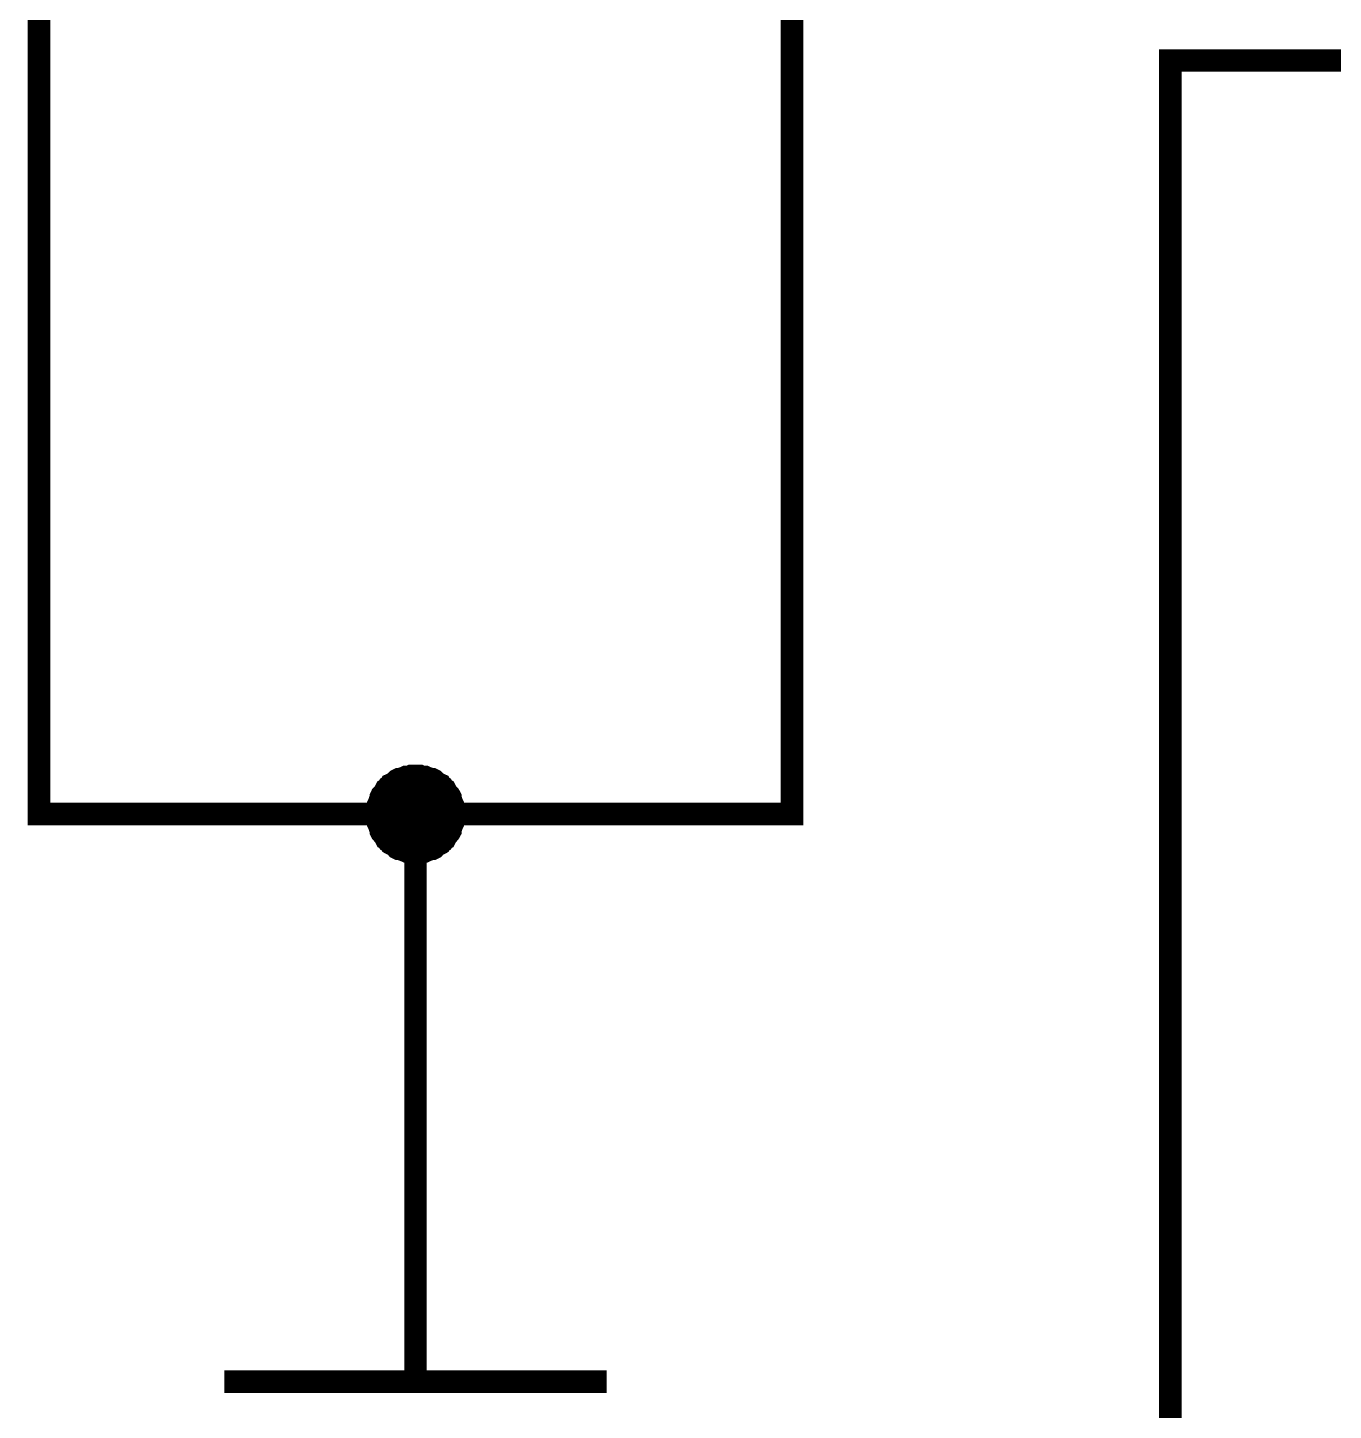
# Model space of a CAD drawing. Header units: millimetres. Extents: x 0 to 394, y 0 to 282.
# Drawn here: x 249.85 to 267.18, y 232.07 to 250.43 of the extents above; entities that cross this region are included whole.
import ezdxf

# ---------------------------------------------------------------- set-up
doc = ezdxf.new("R2010")
doc.units = ezdxf.units.MM
doc.layers.add('Sheet', color=255, linetype='Continuous')

msp = doc.modelspace()

# ---------------------------------------------------------------- linework, layer by layer
at = {"layer": 'Sheet'}
for points, const_width in [([(250.004, 254.919), (250.004, 239.993), (255.002, 239.993), (260, 239.993), (260, 252.38)], 0.3), ([(275.015, 249.999), (265.02, 249.999), (265.02, 219.99), (379.999, 219.99), (379.999, 244.99), (375.012, 244.99), (375.012, 240.139)], 0.3), ([(254.497, 239.993), (254.497, 240.015), (254.497, 240.049), (254.508, 240.071), (254.508, 240.094), (254.508, 240.116), (254.519, 240.139), (254.53, 240.172), (254.542, 240.195), (254.542, 240.217), (254.553, 240.24), (254.564, 240.251), (254.587, 240.273), (254.598, 240.296), (254.609, 240.318), (254.631, 240.33), (254.643, 240.352), (254.665, 240.363), (254.676, 240.386), (254.699, 240.397), (254.721, 240.408), (254.744, 240.431), (254.755, 240.442), (254.777, 240.453), (254.8, 240.453), (254.822, 240.464), (254.856, 240.476), (254.879, 240.487), (254.901, 240.487), (254.923, 240.487), (254.946, 240.498), (254.98, 240.498), (255.002, 240.498)], 0.3), ([(254.497, 239.993), (254.497, 240.015), (254.497, 240.049), (254.508, 240.071), (254.508, 240.094), (254.508, 240.116), (254.519, 240.139), (254.53, 240.172), (254.542, 240.195), (254.542, 240.217), (254.553, 240.24), (254.564, 240.251), (254.587, 240.273), (254.598, 240.296), (254.609, 240.318), (254.631, 240.33), (254.643, 240.352), (254.665, 240.363), (254.676, 240.386), (254.699, 240.397), (254.721, 240.408), (254.744, 240.431), (254.755, 240.442), (254.777, 240.453), (254.8, 240.453), (254.822, 240.464), (254.856, 240.476), (254.879, 240.487), (254.901, 240.487), (254.923, 240.487), (254.946, 240.498), (254.98, 240.498), (255.002, 240.498)], 0.3), ([(254.497, 239.993), (254.497, 240.015), (254.497, 240.049), (254.508, 240.071), (254.508, 240.094), (254.508, 240.116), (254.519, 240.139), (254.53, 240.172), (254.542, 240.195), (254.542, 240.217), (254.553, 240.24), (254.564, 240.251), (254.587, 240.273), (254.598, 240.296), (254.609, 240.318), (254.631, 240.33), (254.643, 240.352), (254.665, 240.363), (254.676, 240.386), (254.699, 240.397), (254.721, 240.408), (254.744, 240.431), (254.755, 240.442), (254.777, 240.453), (254.8, 240.453), (254.822, 240.464), (254.856, 240.476), (254.879, 240.487), (254.901, 240.487), (254.923, 240.487), (254.946, 240.498), (254.98, 240.498), (255.002, 240.498)], 0.3), ([(254.497, 239.993), (254.497, 240.015), (254.497, 240.049), (254.508, 240.071), (254.508, 240.094), (254.508, 240.116), (254.519, 240.139), (254.53, 240.172), (254.542, 240.195), (254.542, 240.217), (254.553, 240.24), (254.564, 240.251), (254.587, 240.273), (254.598, 240.296), (254.609, 240.318), (254.631, 240.33), (254.643, 240.352), (254.665, 240.363), (254.676, 240.386), (254.699, 240.397), (254.721, 240.408), (254.744, 240.431), (254.755, 240.442), (254.777, 240.453), (254.8, 240.453), (254.822, 240.464), (254.856, 240.476), (254.879, 240.487), (254.901, 240.487), (254.923, 240.487), (254.946, 240.498), (254.98, 240.498), (255.002, 240.498)], 0.3), ([(254.497, 239.993), (254.497, 240.015), (254.497, 240.049), (254.508, 240.071), (254.508, 240.094), (254.508, 240.116), (254.519, 240.139), (254.53, 240.172), (254.542, 240.195), (254.542, 240.217), (254.553, 240.24), (254.564, 240.251), (254.587, 240.273), (254.598, 240.296), (254.609, 240.318), (254.631, 240.33), (254.643, 240.352), (254.665, 240.363), (254.676, 240.386), (254.699, 240.397), (254.721, 240.408), (254.744, 240.431), (254.755, 240.442), (254.777, 240.453), (254.8, 240.453), (254.822, 240.464), (254.856, 240.476), (254.879, 240.487), (254.901, 240.487), (254.923, 240.487), (254.946, 240.498), (254.98, 240.498), (255.002, 240.498)], 0.0991), ([(254.497, 239.993), (254.497, 240.015), (254.497, 240.049), (254.508, 240.071), (254.508, 240.094), (254.508, 240.116), (254.519, 240.139), (254.53, 240.172), (254.542, 240.195), (254.542, 240.217), (254.553, 240.24), (254.564, 240.251), (254.587, 240.273), (254.598, 240.296), (254.609, 240.318), (254.631, 240.33), (254.643, 240.352), (254.665, 240.363), (254.676, 240.386), (254.699, 240.397), (254.721, 240.408), (254.744, 240.431), (254.755, 240.442), (254.777, 240.453), (254.8, 240.453), (254.822, 240.464), (254.856, 240.476), (254.879, 240.487), (254.901, 240.487), (254.923, 240.487), (254.946, 240.498), (254.98, 240.498), (255.002, 240.498)], 0.0991), ([(254.497, 239.993), (254.497, 240.015), (254.497, 240.049), (254.508, 240.071), (254.508, 240.094), (254.508, 240.116), (254.519, 240.139), (254.53, 240.172), (254.542, 240.195), (254.542, 240.217), (254.553, 240.24), (254.564, 240.251), (254.587, 240.273), (254.598, 240.296), (254.609, 240.318), (254.631, 240.33), (254.643, 240.352), (254.665, 240.363), (254.676, 240.386), (254.699, 240.397), (254.721, 240.408), (254.744, 240.431), (254.755, 240.442), (254.777, 240.453), (254.8, 240.453), (254.822, 240.464), (254.856, 240.476), (254.879, 240.487), (254.901, 240.487), (254.923, 240.487), (254.946, 240.498), (254.98, 240.498), (255.002, 240.498)], 0.0991), ([(254.497, 239.993), (254.497, 240.015), (254.497, 240.049), (254.508, 240.071), (254.508, 240.094), (254.508, 240.116), (254.519, 240.139), (254.53, 240.172), (254.542, 240.195), (254.542, 240.217), (254.553, 240.24), (254.564, 240.251), (254.587, 240.273), (254.598, 240.296), (254.609, 240.318), (254.631, 240.33), (254.643, 240.352), (254.665, 240.363), (254.676, 240.386), (254.699, 240.397), (254.721, 240.408), (254.744, 240.431), (254.755, 240.442), (254.777, 240.453), (254.8, 240.453), (254.822, 240.464), (254.856, 240.476), (254.879, 240.487), (254.901, 240.487), (254.923, 240.487), (254.946, 240.498), (254.98, 240.498), (255.002, 240.498)], 0.0991), ([(255.002, 240.498), (255.002, 240.498)], 0.3), ([(255.002, 240.498), (255.025, 240.498), (255.058, 240.498), (255.081, 240.487), (255.103, 240.487), (255.126, 240.487), (255.148, 240.476), (255.182, 240.464), (255.204, 240.453), (255.227, 240.453), (255.249, 240.442), (255.26, 240.431), (255.283, 240.408), (255.305, 240.397), (255.328, 240.386), (255.339, 240.363), (255.361, 240.352), (255.373, 240.33), (255.395, 240.318), (255.406, 240.296), (255.418, 240.273), (255.44, 240.251), (255.451, 240.24), (255.463, 240.217), (255.463, 240.195), (255.474, 240.172), (255.485, 240.139), (255.496, 240.116), (255.496, 240.094), (255.496, 240.071), (255.507, 240.049), (255.507, 240.015), (255.507, 239.993)], 0.3), ([(255.002, 240.498), (255.002, 240.498)], 0.3), ([(255.002, 240.498), (255.025, 240.498), (255.058, 240.498), (255.081, 240.487), (255.103, 240.487), (255.126, 240.487), (255.148, 240.476), (255.182, 240.464), (255.204, 240.453), (255.227, 240.453), (255.249, 240.442), (255.26, 240.431), (255.283, 240.408), (255.305, 240.397), (255.328, 240.386), (255.339, 240.363), (255.361, 240.352), (255.373, 240.33), (255.395, 240.318), (255.406, 240.296), (255.418, 240.273), (255.44, 240.251), (255.451, 240.24), (255.463, 240.217), (255.463, 240.195), (255.474, 240.172), (255.485, 240.139), (255.496, 240.116), (255.496, 240.094), (255.496, 240.071), (255.507, 240.049), (255.507, 240.015), (255.507, 239.993)], 0.3), ([(255.002, 240.498), (255.002, 240.498)], 0.3), ([(255.002, 240.498), (255.025, 240.498), (255.058, 240.498), (255.081, 240.487), (255.103, 240.487), (255.126, 240.487), (255.148, 240.476), (255.182, 240.464), (255.204, 240.453), (255.227, 240.453), (255.249, 240.442), (255.26, 240.431), (255.283, 240.408), (255.305, 240.397), (255.328, 240.386), (255.339, 240.363), (255.361, 240.352), (255.373, 240.33), (255.395, 240.318), (255.406, 240.296), (255.418, 240.273), (255.44, 240.251), (255.451, 240.24), (255.463, 240.217), (255.463, 240.195), (255.474, 240.172), (255.485, 240.139), (255.496, 240.116), (255.496, 240.094), (255.496, 240.071), (255.507, 240.049), (255.507, 240.015), (255.507, 239.993)], 0.3), ([(255.002, 240.498), (255.002, 240.498)], 0.3), ([(255.002, 240.498), (255.025, 240.498), (255.058, 240.498), (255.081, 240.487), (255.103, 240.487), (255.126, 240.487), (255.148, 240.476), (255.182, 240.464), (255.204, 240.453), (255.227, 240.453), (255.249, 240.442), (255.26, 240.431), (255.283, 240.408), (255.305, 240.397), (255.328, 240.386), (255.339, 240.363), (255.361, 240.352), (255.373, 240.33), (255.395, 240.318), (255.406, 240.296), (255.418, 240.273), (255.44, 240.251), (255.451, 240.24), (255.463, 240.217), (255.463, 240.195), (255.474, 240.172), (255.485, 240.139), (255.496, 240.116), (255.496, 240.094), (255.496, 240.071), (255.507, 240.049), (255.507, 240.015), (255.507, 239.993)], 0.3), ([(255.002, 240.498), (255.002, 240.498)], 0.0991), ([(255.002, 240.498), (255.025, 240.498), (255.058, 240.498), (255.081, 240.487), (255.103, 240.487), (255.126, 240.487), (255.148, 240.476), (255.182, 240.464), (255.204, 240.453), (255.227, 240.453), (255.249, 240.442), (255.26, 240.431), (255.283, 240.408), (255.305, 240.397), (255.328, 240.386), (255.339, 240.363), (255.361, 240.352), (255.373, 240.33), (255.395, 240.318), (255.406, 240.296), (255.418, 240.273), (255.44, 240.251), (255.451, 240.24), (255.463, 240.217), (255.463, 240.195), (255.474, 240.172), (255.485, 240.139), (255.496, 240.116), (255.496, 240.094), (255.496, 240.071), (255.507, 240.049), (255.507, 240.015), (255.507, 239.993)], 0.0991), ([(255.002, 240.498), (255.002, 240.498)], 0.0991), ([(255.002, 240.498), (255.025, 240.498), (255.058, 240.498), (255.081, 240.487), (255.103, 240.487), (255.126, 240.487), (255.148, 240.476), (255.182, 240.464), (255.204, 240.453), (255.227, 240.453), (255.249, 240.442), (255.26, 240.431), (255.283, 240.408), (255.305, 240.397), (255.328, 240.386), (255.339, 240.363), (255.361, 240.352), (255.373, 240.33), (255.395, 240.318), (255.406, 240.296), (255.418, 240.273), (255.44, 240.251), (255.451, 240.24), (255.463, 240.217), (255.463, 240.195), (255.474, 240.172), (255.485, 240.139), (255.496, 240.116), (255.496, 240.094), (255.496, 240.071), (255.507, 240.049), (255.507, 240.015), (255.507, 239.993)], 0.0991), ([(255.002, 240.498), (255.002, 240.498)], 0.0991), ([(255.002, 240.498), (255.025, 240.498), (255.058, 240.498), (255.081, 240.487), (255.103, 240.487), (255.126, 240.487), (255.148, 240.476), (255.182, 240.464), (255.204, 240.453), (255.227, 240.453), (255.249, 240.442), (255.26, 240.431), (255.283, 240.408), (255.305, 240.397), (255.328, 240.386), (255.339, 240.363), (255.361, 240.352), (255.373, 240.33), (255.395, 240.318), (255.406, 240.296), (255.418, 240.273), (255.44, 240.251), (255.451, 240.24), (255.463, 240.217), (255.463, 240.195), (255.474, 240.172), (255.485, 240.139), (255.496, 240.116), (255.496, 240.094), (255.496, 240.071), (255.507, 240.049), (255.507, 240.015), (255.507, 239.993)], 0.0991), ([(255.002, 240.498), (255.002, 240.498)], 0.0991), ([(255.002, 240.498), (255.025, 240.498), (255.058, 240.498), (255.081, 240.487), (255.103, 240.487), (255.126, 240.487), (255.148, 240.476), (255.182, 240.464), (255.204, 240.453), (255.227, 240.453), (255.249, 240.442), (255.26, 240.431), (255.283, 240.408), (255.305, 240.397), (255.328, 240.386), (255.339, 240.363), (255.361, 240.352), (255.373, 240.33), (255.395, 240.318), (255.406, 240.296), (255.418, 240.273), (255.44, 240.251), (255.451, 240.24), (255.463, 240.217), (255.463, 240.195), (255.474, 240.172), (255.485, 240.139), (255.496, 240.116), (255.496, 240.094), (255.496, 240.071), (255.507, 240.049), (255.507, 240.015), (255.507, 239.993)], 0.0991), ([(255.002, 239.487), (254.98, 239.487), (254.946, 239.487), (254.923, 239.499), (254.901, 239.499), (254.879, 239.499), (254.856, 239.51), (254.822, 239.521), (254.8, 239.532), (254.777, 239.532), (254.755, 239.543), (254.744, 239.555), (254.721, 239.577), (254.699, 239.588), (254.676, 239.6), (254.665, 239.622), (254.643, 239.633), (254.631, 239.656), (254.609, 239.667), (254.598, 239.689), (254.587, 239.712), (254.564, 239.734), (254.553, 239.746), (254.542, 239.768), (254.542, 239.791), (254.53, 239.813), (254.519, 239.847), (254.508, 239.869), (254.508, 239.892), (254.508, 239.914), (254.497, 239.937), (254.497, 239.97), (254.497, 239.993)], 0.3), ([(254.497, 239.993), (254.497, 239.993)], 0.3), ([(255.002, 239.487), (254.98, 239.487), (254.946, 239.487), (254.923, 239.499), (254.901, 239.499), (254.879, 239.499), (254.856, 239.51), (254.822, 239.521), (254.8, 239.532), (254.777, 239.532), (254.755, 239.543), (254.744, 239.555), (254.721, 239.577), (254.699, 239.588), (254.676, 239.6), (254.665, 239.622), (254.643, 239.633), (254.631, 239.656), (254.609, 239.667), (254.598, 239.689), (254.587, 239.712), (254.564, 239.734), (254.553, 239.746), (254.542, 239.768), (254.542, 239.791), (254.53, 239.813), (254.519, 239.847), (254.508, 239.869), (254.508, 239.892), (254.508, 239.914), (254.497, 239.937), (254.497, 239.97), (254.497, 239.993)], 0.3), ([(254.497, 239.993), (254.497, 239.993)], 0.3), ([(255.002, 239.487), (254.98, 239.487), (254.946, 239.487), (254.923, 239.499), (254.901, 239.499), (254.879, 239.499), (254.856, 239.51), (254.822, 239.521), (254.8, 239.532), (254.777, 239.532), (254.755, 239.543), (254.744, 239.555), (254.721, 239.577), (254.699, 239.588), (254.676, 239.6), (254.665, 239.622), (254.643, 239.633), (254.631, 239.656), (254.609, 239.667), (254.598, 239.689), (254.587, 239.712), (254.564, 239.734), (254.553, 239.746), (254.542, 239.768), (254.542, 239.791), (254.53, 239.813), (254.519, 239.847), (254.508, 239.869), (254.508, 239.892), (254.508, 239.914), (254.497, 239.937), (254.497, 239.97), (254.497, 239.993)], 0.3), ([(254.497, 239.993), (254.497, 239.993)], 0.3), ([(255.002, 239.487), (254.98, 239.487), (254.946, 239.487), (254.923, 239.499), (254.901, 239.499), (254.879, 239.499), (254.856, 239.51), (254.822, 239.521), (254.8, 239.532), (254.777, 239.532), (254.755, 239.543), (254.744, 239.555), (254.721, 239.577), (254.699, 239.588), (254.676, 239.6), (254.665, 239.622), (254.643, 239.633), (254.631, 239.656), (254.609, 239.667), (254.598, 239.689), (254.587, 239.712), (254.564, 239.734), (254.553, 239.746), (254.542, 239.768), (254.542, 239.791), (254.53, 239.813), (254.519, 239.847), (254.508, 239.869), (254.508, 239.892), (254.508, 239.914), (254.497, 239.937), (254.497, 239.97), (254.497, 239.993)], 0.3), ([(254.497, 239.993), (254.497, 239.993)], 0.3), ([(255.002, 239.487), (254.98, 239.487), (254.946, 239.487), (254.923, 239.499), (254.901, 239.499), (254.879, 239.499), (254.856, 239.51), (254.822, 239.521), (254.8, 239.532), (254.777, 239.532), (254.755, 239.543), (254.744, 239.555), (254.721, 239.577), (254.699, 239.588), (254.676, 239.6), (254.665, 239.622), (254.643, 239.633), (254.631, 239.656), (254.609, 239.667), (254.598, 239.689), (254.587, 239.712), (254.564, 239.734), (254.553, 239.746), (254.542, 239.768), (254.542, 239.791), (254.53, 239.813), (254.519, 239.847), (254.508, 239.869), (254.508, 239.892), (254.508, 239.914), (254.497, 239.937), (254.497, 239.97), (254.497, 239.993)], 0.0991), ([(254.497, 239.993), (254.497, 239.993)], 0.0991), ([(255.002, 239.487), (254.98, 239.487), (254.946, 239.487), (254.923, 239.499), (254.901, 239.499), (254.879, 239.499), (254.856, 239.51), (254.822, 239.521), (254.8, 239.532), (254.777, 239.532), (254.755, 239.543), (254.744, 239.555), (254.721, 239.577), (254.699, 239.588), (254.676, 239.6), (254.665, 239.622), (254.643, 239.633), (254.631, 239.656), (254.609, 239.667), (254.598, 239.689), (254.587, 239.712), (254.564, 239.734), (254.553, 239.746), (254.542, 239.768), (254.542, 239.791), (254.53, 239.813), (254.519, 239.847), (254.508, 239.869), (254.508, 239.892), (254.508, 239.914), (254.497, 239.937), (254.497, 239.97), (254.497, 239.993)], 0.0991), ([(254.497, 239.993), (254.497, 239.993)], 0.0991), ([(255.002, 239.487), (254.98, 239.487), (254.946, 239.487), (254.923, 239.499), (254.901, 239.499), (254.879, 239.499), (254.856, 239.51), (254.822, 239.521), (254.8, 239.532), (254.777, 239.532), (254.755, 239.543), (254.744, 239.555), (254.721, 239.577), (254.699, 239.588), (254.676, 239.6), (254.665, 239.622), (254.643, 239.633), (254.631, 239.656), (254.609, 239.667), (254.598, 239.689), (254.587, 239.712), (254.564, 239.734), (254.553, 239.746), (254.542, 239.768), (254.542, 239.791), (254.53, 239.813), (254.519, 239.847), (254.508, 239.869), (254.508, 239.892), (254.508, 239.914), (254.497, 239.937), (254.497, 239.97), (254.497, 239.993)], 0.0991), ([(254.497, 239.993), (254.497, 239.993)], 0.0991), ([(255.002, 239.487), (254.98, 239.487), (254.946, 239.487), (254.923, 239.499), (254.901, 239.499), (254.879, 239.499), (254.856, 239.51), (254.822, 239.521), (254.8, 239.532), (254.777, 239.532), (254.755, 239.543), (254.744, 239.555), (254.721, 239.577), (254.699, 239.588), (254.676, 239.6), (254.665, 239.622), (254.643, 239.633), (254.631, 239.656), (254.609, 239.667), (254.598, 239.689), (254.587, 239.712), (254.564, 239.734), (254.553, 239.746), (254.542, 239.768), (254.542, 239.791), (254.53, 239.813), (254.519, 239.847), (254.508, 239.869), (254.508, 239.892), (254.508, 239.914), (254.497, 239.937), (254.497, 239.97), (254.497, 239.993)], 0.0991), ([(254.497, 239.993), (254.497, 239.993)], 0.0991), ([(255.002, 239.993), (255.002, 234.995)], 0.3), ([(255.507, 239.993), (255.507, 239.97), (255.507, 239.937), (255.496, 239.914), (255.496, 239.892), (255.496, 239.869), (255.485, 239.847), (255.474, 239.813), (255.463, 239.791), (255.463, 239.768), (255.451, 239.746), (255.44, 239.734), (255.418, 239.712), (255.406, 239.689), (255.395, 239.667), (255.373, 239.656), (255.361, 239.633), (255.339, 239.622), (255.328, 239.6), (255.305, 239.588), (255.283, 239.577), (255.26, 239.555), (255.249, 239.543), (255.227, 239.532), (255.204, 239.532), (255.182, 239.521), (255.148, 239.51), (255.126, 239.499), (255.103, 239.499), (255.081, 239.499), (255.058, 239.487), (255.025, 239.487), (255.002, 239.487)], 0.3), ([(255.507, 239.993), (255.507, 239.97), (255.507, 239.937), (255.496, 239.914), (255.496, 239.892), (255.496, 239.869), (255.485, 239.847), (255.474, 239.813), (255.463, 239.791), (255.463, 239.768), (255.451, 239.746), (255.44, 239.734), (255.418, 239.712), (255.406, 239.689), (255.395, 239.667), (255.373, 239.656), (255.361, 239.633), (255.339, 239.622), (255.328, 239.6), (255.305, 239.588), (255.283, 239.577), (255.26, 239.555), (255.249, 239.543), (255.227, 239.532), (255.204, 239.532), (255.182, 239.521), (255.148, 239.51), (255.126, 239.499), (255.103, 239.499), (255.081, 239.499), (255.058, 239.487), (255.025, 239.487), (255.002, 239.487)], 0.3), ([(255.507, 239.993), (255.507, 239.97), (255.507, 239.937), (255.496, 239.914), (255.496, 239.892), (255.496, 239.869), (255.485, 239.847), (255.474, 239.813), (255.463, 239.791), (255.463, 239.768), (255.451, 239.746), (255.44, 239.734), (255.418, 239.712), (255.406, 239.689), (255.395, 239.667), (255.373, 239.656), (255.361, 239.633), (255.339, 239.622), (255.328, 239.6), (255.305, 239.588), (255.283, 239.577), (255.26, 239.555), (255.249, 239.543), (255.227, 239.532), (255.204, 239.532), (255.182, 239.521), (255.148, 239.51), (255.126, 239.499), (255.103, 239.499), (255.081, 239.499), (255.058, 239.487), (255.025, 239.487), (255.002, 239.487)], 0.3), ([(255.507, 239.993), (255.507, 239.97), (255.507, 239.937), (255.496, 239.914), (255.496, 239.892), (255.496, 239.869), (255.485, 239.847), (255.474, 239.813), (255.463, 239.791), (255.463, 239.768), (255.451, 239.746), (255.44, 239.734), (255.418, 239.712), (255.406, 239.689), (255.395, 239.667), (255.373, 239.656), (255.361, 239.633), (255.339, 239.622), (255.328, 239.6), (255.305, 239.588), (255.283, 239.577), (255.26, 239.555), (255.249, 239.543), (255.227, 239.532), (255.204, 239.532), (255.182, 239.521), (255.148, 239.51), (255.126, 239.499), (255.103, 239.499), (255.081, 239.499), (255.058, 239.487), (255.025, 239.487), (255.002, 239.487)], 0.3), ([(255.507, 239.993), (255.507, 239.97), (255.507, 239.937), (255.496, 239.914), (255.496, 239.892), (255.496, 239.869), (255.485, 239.847), (255.474, 239.813), (255.463, 239.791), (255.463, 239.768), (255.451, 239.746), (255.44, 239.734), (255.418, 239.712), (255.406, 239.689), (255.395, 239.667), (255.373, 239.656), (255.361, 239.633), (255.339, 239.622), (255.328, 239.6), (255.305, 239.588), (255.283, 239.577), (255.26, 239.555), (255.249, 239.543), (255.227, 239.532), (255.204, 239.532), (255.182, 239.521), (255.148, 239.51), (255.126, 239.499), (255.103, 239.499), (255.081, 239.499), (255.058, 239.487), (255.025, 239.487), (255.002, 239.487)], 0.0991), ([(255.507, 239.993), (255.507, 239.97), (255.507, 239.937), (255.496, 239.914), (255.496, 239.892), (255.496, 239.869), (255.485, 239.847), (255.474, 239.813), (255.463, 239.791), (255.463, 239.768), (255.451, 239.746), (255.44, 239.734), (255.418, 239.712), (255.406, 239.689), (255.395, 239.667), (255.373, 239.656), (255.361, 239.633), (255.339, 239.622), (255.328, 239.6), (255.305, 239.588), (255.283, 239.577), (255.26, 239.555), (255.249, 239.543), (255.227, 239.532), (255.204, 239.532), (255.182, 239.521), (255.148, 239.51), (255.126, 239.499), (255.103, 239.499), (255.081, 239.499), (255.058, 239.487), (255.025, 239.487), (255.002, 239.487)], 0.0991), ([(255.507, 239.993), (255.507, 239.97), (255.507, 239.937), (255.496, 239.914), (255.496, 239.892), (255.496, 239.869), (255.485, 239.847), (255.474, 239.813), (255.463, 239.791), (255.463, 239.768), (255.451, 239.746), (255.44, 239.734), (255.418, 239.712), (255.406, 239.689), (255.395, 239.667), (255.373, 239.656), (255.361, 239.633), (255.339, 239.622), (255.328, 239.6), (255.305, 239.588), (255.283, 239.577), (255.26, 239.555), (255.249, 239.543), (255.227, 239.532), (255.204, 239.532), (255.182, 239.521), (255.148, 239.51), (255.126, 239.499), (255.103, 239.499), (255.081, 239.499), (255.058, 239.487), (255.025, 239.487), (255.002, 239.487)], 0.0991), ([(255.507, 239.993), (255.507, 239.97), (255.507, 239.937), (255.496, 239.914), (255.496, 239.892), (255.496, 239.869), (255.485, 239.847), (255.474, 239.813), (255.463, 239.791), (255.463, 239.768), (255.451, 239.746), (255.44, 239.734), (255.418, 239.712), (255.406, 239.689), (255.395, 239.667), (255.373, 239.656), (255.361, 239.633), (255.339, 239.622), (255.328, 239.6), (255.305, 239.588), (255.283, 239.577), (255.26, 239.555), (255.249, 239.543), (255.227, 239.532), (255.204, 239.532), (255.182, 239.521), (255.148, 239.51), (255.126, 239.499), (255.103, 239.499), (255.081, 239.499), (255.058, 239.487), (255.025, 239.487), (255.002, 239.487)], 0.0991), ([(255.507, 239.993), (255.507, 239.993), (255.507, 239.993), (255.507, 239.993), (255.507, 239.993), (255.507, 239.993), (255.507, 239.993), (255.507, 239.993), (255.507, 239.993), (255.507, 239.993), (255.507, 239.993), (255.507, 239.993), (255.507, 239.993), (255.507, 239.993), (255.507, 239.993), (255.507, 239.993), (255.507, 239.993), (255.507, 239.993), (255.507, 239.993), (255.507, 239.993), (255.507, 239.993), (255.507, 239.993), (255.507, 239.993), (255.507, 239.993), (255.507, 239.993), (255.507, 239.993), (255.507, 239.993), (255.507, 239.993), (255.507, 239.993), (255.507, 239.993), (255.507, 239.993), (255.507, 239.993), (255.507, 239.993)], 0.3), ([(255.507, 239.993), (255.507, 239.993)], 0.3), ([(255.507, 239.993), (255.507, 239.993), (255.507, 239.993), (255.507, 239.993), (255.507, 239.993), (255.507, 239.993), (255.507, 239.993), (255.507, 239.993), (255.507, 239.993), (255.507, 239.993), (255.507, 239.993), (255.507, 239.993), (255.507, 239.993), (255.507, 239.993), (255.507, 239.993), (255.507, 239.993), (255.507, 239.993), (255.507, 239.993), (255.507, 239.993), (255.507, 239.993), (255.507, 239.993), (255.507, 239.993), (255.507, 239.993), (255.507, 239.993), (255.507, 239.993), (255.507, 239.993), (255.507, 239.993), (255.507, 239.993), (255.507, 239.993), (255.507, 239.993), (255.507, 239.993), (255.507, 239.993), (255.507, 239.993)], 0.3), ([(255.507, 239.993), (255.507, 239.993)], 0.3), ([(255.507, 239.993), (255.507, 239.993), (255.507, 239.993), (255.507, 239.993), (255.507, 239.993), (255.507, 239.993), (255.507, 239.993), (255.507, 239.993), (255.507, 239.993), (255.507, 239.993), (255.507, 239.993), (255.507, 239.993), (255.507, 239.993), (255.507, 239.993), (255.507, 239.993), (255.507, 239.993), (255.507, 239.993), (255.507, 239.993), (255.507, 239.993), (255.507, 239.993), (255.507, 239.993), (255.507, 239.993), (255.507, 239.993), (255.507, 239.993), (255.507, 239.993), (255.507, 239.993), (255.507, 239.993), (255.507, 239.993), (255.507, 239.993), (255.507, 239.993), (255.507, 239.993), (255.507, 239.993), (255.507, 239.993)], 0.3), ([(255.507, 239.993), (255.507, 239.993)], 0.3), ([(255.507, 239.993), (255.507, 239.993), (255.507, 239.993), (255.507, 239.993), (255.507, 239.993), (255.507, 239.993), (255.507, 239.993), (255.507, 239.993), (255.507, 239.993), (255.507, 239.993), (255.507, 239.993), (255.507, 239.993), (255.507, 239.993), (255.507, 239.993), (255.507, 239.993), (255.507, 239.993), (255.507, 239.993), (255.507, 239.993), (255.507, 239.993), (255.507, 239.993), (255.507, 239.993), (255.507, 239.993), (255.507, 239.993), (255.507, 239.993), (255.507, 239.993), (255.507, 239.993), (255.507, 239.993), (255.507, 239.993), (255.507, 239.993), (255.507, 239.993), (255.507, 239.993), (255.507, 239.993), (255.507, 239.993)], 0.3), ([(255.507, 239.993), (255.507, 239.993)], 0.3), ([(255.507, 239.993), (255.507, 239.993), (255.507, 239.993), (255.507, 239.993), (255.507, 239.993), (255.507, 239.993), (255.507, 239.993), (255.507, 239.993), (255.507, 239.993), (255.507, 239.993), (255.507, 239.993), (255.507, 239.993), (255.507, 239.993), (255.507, 239.993), (255.507, 239.993), (255.507, 239.993), (255.507, 239.993), (255.507, 239.993), (255.507, 239.993), (255.507, 239.993), (255.507, 239.993), (255.507, 239.993), (255.507, 239.993), (255.507, 239.993), (255.507, 239.993), (255.507, 239.993), (255.507, 239.993), (255.507, 239.993), (255.507, 239.993), (255.507, 239.993), (255.507, 239.993), (255.507, 239.993), (255.507, 239.993)], 0.0991), ([(255.507, 239.993), (255.507, 239.993)], 0.0991), ([(255.507, 239.993), (255.507, 239.993), (255.507, 239.993), (255.507, 239.993), (255.507, 239.993), (255.507, 239.993), (255.507, 239.993), (255.507, 239.993), (255.507, 239.993), (255.507, 239.993), (255.507, 239.993), (255.507, 239.993), (255.507, 239.993), (255.507, 239.993), (255.507, 239.993), (255.507, 239.993), (255.507, 239.993), (255.507, 239.993), (255.507, 239.993), (255.507, 239.993), (255.507, 239.993), (255.507, 239.993), (255.507, 239.993), (255.507, 239.993), (255.507, 239.993), (255.507, 239.993), (255.507, 239.993), (255.507, 239.993), (255.507, 239.993), (255.507, 239.993), (255.507, 239.993), (255.507, 239.993), (255.507, 239.993)], 0.0991), ([(255.507, 239.993), (255.507, 239.993)], 0.0991), ([(255.507, 239.993), (255.507, 239.993), (255.507, 239.993), (255.507, 239.993), (255.507, 239.993), (255.507, 239.993), (255.507, 239.993), (255.507, 239.993), (255.507, 239.993), (255.507, 239.993), (255.507, 239.993), (255.507, 239.993), (255.507, 239.993), (255.507, 239.993), (255.507, 239.993), (255.507, 239.993), (255.507, 239.993), (255.507, 239.993), (255.507, 239.993), (255.507, 239.993), (255.507, 239.993), (255.507, 239.993), (255.507, 239.993), (255.507, 239.993), (255.507, 239.993), (255.507, 239.993), (255.507, 239.993), (255.507, 239.993), (255.507, 239.993), (255.507, 239.993), (255.507, 239.993), (255.507, 239.993), (255.507, 239.993)], 0.0991), ([(255.507, 239.993), (255.507, 239.993)], 0.0991), ([(255.507, 239.993), (255.507, 239.993), (255.507, 239.993), (255.507, 239.993), (255.507, 239.993), (255.507, 239.993), (255.507, 239.993), (255.507, 239.993), (255.507, 239.993), (255.507, 239.993), (255.507, 239.993), (255.507, 239.993), (255.507, 239.993), (255.507, 239.993), (255.507, 239.993), (255.507, 239.993), (255.507, 239.993), (255.507, 239.993), (255.507, 239.993), (255.507, 239.993), (255.507, 239.993), (255.507, 239.993), (255.507, 239.993), (255.507, 239.993), (255.507, 239.993), (255.507, 239.993), (255.507, 239.993), (255.507, 239.993), (255.507, 239.993), (255.507, 239.993), (255.507, 239.993), (255.507, 239.993), (255.507, 239.993)], 0.0991), ([(255.507, 239.993), (255.507, 239.993)], 0.0991), ([(255.002, 234.995), (255.002, 232.457)], 0.3), ([(252.464, 232.457), (257.54, 232.457)], 0.3)]:
    msp.add_lwpolyline(points, dxfattribs=dict(at, const_width=const_width))
at = {"layer": 'Sheet', "const_width": 0.508}
msp.add_lwpolyline([(254.746, 240, 1), (255.254, 240, 1)], format="xyb", close=True, dxfattribs=at)

doc.saveas('drawing.dxf')
